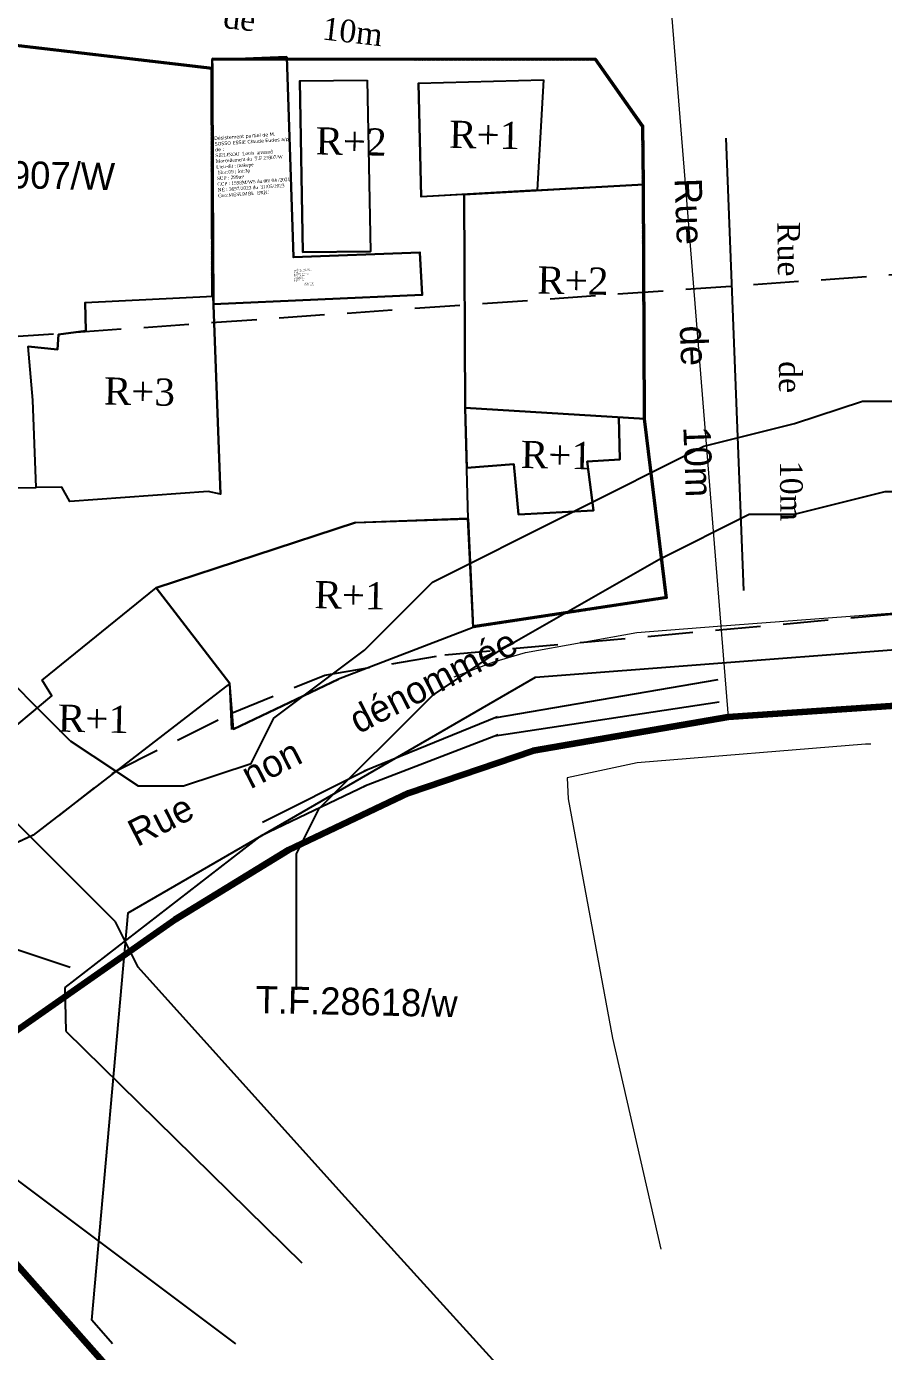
# Model space of a CAD drawing. Header units: millimetres. Extents: x 579832 to 917290, y 449831 to 1452191.
# Drawn here: x 582768.8 to 582863.4, y 451357.6 to 451503.8 of the extents above; entities that cross this region are included whole.
import ezdxf
from ezdxf.enums import TextEntityAlignment as Align

# ---------------------------------------------------------------- set-up
doc = ezdxf.new("R2010")
doc.units = ezdxf.units.MM
doc.header["$LTSCALE"] = 10
doc.linetypes.add('DASHED', pattern=[0.75, 0.5, -0.25])
for name, color, linetype in [('Cotation Linéaire', 255, 'Continuous'), ('Cotation Surface', 7, 'Continuous'), ('end maj 26 02 2021', 7, 'Continuous'), ('Murs', 7, 'Continuous'), ('TableauDePoints', 7, 'Continuous'), ('TRACKS', 3, 'Continuous'), ('VOIRIES_7M5', 7, 'Continuous')]:
    doc.layers.add(name, color=color, linetype=linetype)
for name, color, linetype, lineweight in [('drains_fossés', 120, 'Continuous', 20), ('MAJ APRES LE 13.01.2023', 222, 'Continuous', 30), ('Roads_main1', 10, 'Continuous', 100), ('Roads_others', 24, 'Continuous', 9)]:
    doc.layers.add(name, color=color, linetype=linetype, lineweight=lineweight)
doc.styles.add('STYLE3', font='tt0012m_.ttf', dxfattribs={"height": 13})
doc.styles.add('Times 5.0', font='times.ttf', dxfattribs={"width": 0.99, "height": 2.5})
pattern_1 = [(43.847339848, (-8963.06713, 11813.59448), (-0.069273928199, 0.072118810804), [])]

msp = doc.modelspace()

# ---------------------------------------------------------------- hatches: boundary and pattern name
at = {"layer": 'Murs'}
h = msp.add_hatch(dxfattribs=at)
h.set_pattern_fill('_U', color=256, scale=0.1, angle=43.8473, style=0, pattern_type=0)
h.set_pattern_definition(pattern_1)
h.paths.add_polyline_path([(582789.31, 451499.28), (582753.95, 451503.4), (582753.93, 451503.25), (582789.29, 451499.13)])
h = msp.add_hatch(dxfattribs=at)
h.set_pattern_fill('_U', color=256, scale=0.1, angle=43.8473, style=0, pattern_type=0)
h.set_pattern_definition(pattern_1)
h.paths.add_polyline_path([(582789.31, 451499.28), (582753.95, 451503.4), (582753.93, 451503.25), (582789.29, 451499.13)])
h = msp.add_hatch(dxfattribs=at)
h.set_pattern_fill('_U', color=256, scale=0.1, angle=43.8473, style=0, pattern_type=0)
h.set_pattern_definition(pattern_1)
h.paths.add_polyline_path([(582831.66, 451500.26), (582789.28, 451500.32), (582789.28, 451500.17), (582831.66, 451500.11)])
h = msp.add_hatch(dxfattribs=at)
h.set_pattern_fill('_U', color=256, scale=0.1, angle=43.8473, style=0, pattern_type=0)
h.set_pattern_definition(pattern_1)
h.paths.add_polyline_path([(582831.66, 451500.26), (582789.28, 451500.32), (582789.28, 451500.17), (582831.66, 451500.11)])
h = msp.add_hatch(dxfattribs=at)
h.set_pattern_fill('_U', color=256, scale=0.1, angle=43.8473, style=0, pattern_type=0)
h.set_pattern_definition(pattern_1)
h.paths.add_polyline_path([(582789.31, 451499.28), (582789.39, 451474.08), (582789.24, 451474.08), (582789.16, 451499.28)])
h = msp.add_hatch(dxfattribs=at)
h.set_pattern_fill('_U', color=256, scale=0.1, angle=43.8473, style=0, pattern_type=0)
h.set_pattern_definition(pattern_1)
h.paths.add_polyline_path([(582789.31, 451499.28), (582789.39, 451474.08), (582789.24, 451474.08), (582789.16, 451499.28)])
h = msp.add_hatch(dxfattribs=at)
h.set_pattern_fill('_U', color=256, scale=0.1, angle=43.8473, style=0, pattern_type=0)
h.set_pattern_definition(pattern_1)
h.paths.add_polyline_path([(582831.66, 451500.26), (582836.89, 451492.89), (582836.76, 451492.8), (582831.54, 451500.18)])
h = msp.add_hatch(dxfattribs=at)
h.set_pattern_fill('_U', color=256, scale=0.1, angle=43.8473, style=0, pattern_type=0)
h.set_pattern_definition(pattern_1)
h.paths.add_polyline_path([(582831.66, 451500.26), (582836.89, 451492.89), (582836.76, 451492.8), (582831.54, 451500.18)])
h = msp.add_hatch(dxfattribs=at)
h.set_pattern_fill('_U', color=256, scale=0.1, angle=43.8473, style=0, pattern_type=0)
h.set_pattern_definition(pattern_1)
h.paths.add_polyline_path([(582836.89, 451492.89), (582836.95, 451486.4), (582836.8, 451486.4), (582836.74, 451492.89)])
h = msp.add_hatch(dxfattribs=at)
h.set_pattern_fill('_U', color=256, scale=0.1, angle=43.8473, style=0, pattern_type=0)
h.set_pattern_definition(pattern_1)
h.paths.add_polyline_path([(582836.89, 451492.89), (582836.95, 451486.4), (582836.8, 451486.4), (582836.74, 451492.89)])
h = msp.add_hatch(dxfattribs=at)
h.set_pattern_fill('_U', color=256, scale=0.1, angle=43.8473, style=0, pattern_type=0)
h.set_pattern_definition(pattern_1)
h.paths.add_polyline_path([(582836.95, 451486.4), (582837.09, 451460.53), (582836.94, 451460.53), (582836.8, 451486.4)])
h = msp.add_hatch(dxfattribs=at)
h.set_pattern_fill('_U', color=256, scale=0.1, angle=43.8473, style=0, pattern_type=0)
h.set_pattern_definition(pattern_1)
h.paths.add_polyline_path([(582836.95, 451486.4), (582837.09, 451460.53), (582836.94, 451460.53), (582836.8, 451486.4)])
h = msp.add_hatch(dxfattribs=at)
h.set_pattern_fill('_U', color=256, scale=0.1, angle=43.8473, style=0, pattern_type=0)
h.set_pattern_definition(pattern_1)
h.paths.add_polyline_path([(582837.09, 451460.53), (582839.51, 451440.72), (582839.36, 451440.7), (582836.94, 451460.51)])
h = msp.add_hatch(dxfattribs=at)
h.set_pattern_fill('_U', color=256, scale=0.1, angle=43.8473, style=0, pattern_type=0)
h.set_pattern_definition(pattern_1)
h.paths.add_polyline_path([(582837.09, 451460.53), (582839.51, 451440.72), (582839.36, 451440.7), (582836.94, 451460.51)])
h = msp.add_hatch(dxfattribs=at)
h.set_pattern_fill('_U', color=256, scale=0.1, angle=43.8473, style=0, pattern_type=0)
h.set_pattern_definition(pattern_1)
h.paths.add_polyline_path([(582839.51, 451440.72), (582818.12, 451437.48), (582818.09, 451437.63), (582839.49, 451440.87)])
h = msp.add_hatch(dxfattribs=at)
h.set_pattern_fill('_U', color=256, scale=0.1, angle=43.8473, style=0, pattern_type=0)
h.set_pattern_definition(pattern_1)
h.paths.add_polyline_path([(582839.51, 451440.72), (582818.12, 451437.48), (582818.09, 451437.63), (582839.49, 451440.87)])

# ---------------------------------------------------------------- linework, layer by layer
for p, q in [((582789.29, 451499.13), (582753.93, 451503.25)), ((582789.29, 451499.13), (582753.93, 451503.25)), ((582789.31, 451499.28), (582753.95, 451503.4)), ((582789.31, 451499.28), (582753.95, 451503.4)), ((582831.66, 451500.26), (582789.28, 451500.32)), ((582789.28, 451500.32), (582789.31, 451499.28)), ((582831.66, 451500.26), (582789.28, 451500.32)), ((582789.28, 451500.32), (582789.31, 451499.28)), ((582831.66, 451500.11), (582789.28, 451500.17)), ((582831.66, 451500.11), (582789.28, 451500.17)), ((582831.54, 451500.18), (582836.76, 451492.8)), ((582831.54, 451500.18), (582836.76, 451492.8)), ((582831.66, 451500.26), (582836.89, 451492.89)), ((582831.66, 451500.26), (582836.89, 451492.89)), ((582798.96, 451497.83), (582806.42, 451497.9)), ((582798.96, 451497.83), (582806.42, 451497.9)), ((582798.96, 451497.83), (582799.32, 451478.93)), ((582798.96, 451497.83), (582799.32, 451478.93)), ((582806.42, 451497.9), (582806.78, 451479)), ((582806.42, 451497.9), (582806.78, 451479)), ((582812.09, 451497.59), (582825.89, 451497.95)), ((582812.09, 451497.59), (582825.89, 451497.95)), ((582825.89, 451497.95), (582825.17, 451485.75)), ((582825.89, 451497.95), (582825.17, 451485.75)), ((582836.74, 451492.89), (582836.8, 451486.4)), ((582836.74, 451492.89), (582836.8, 451486.4)), ((582836.89, 451492.89), (582836.95, 451486.4)), ((582836.89, 451492.89), (582836.95, 451486.4)), ((582836.8, 451486.4), (582836.94, 451460.53)), ((582836.8, 451486.4), (582836.94, 451460.53)), ((582836.95, 451486.4), (582837.09, 451460.53)), ((582836.95, 451486.4), (582837.09, 451460.53)), ((582836.95, 451486.4), (582837.09, 451460.53)), ((582836.95, 451486.4), (582837.09, 451460.53)), ((582817.11, 451485.3), (582817.23, 451461.72)), ((582817.11, 451485.3), (582817.23, 451461.72)), ((582799.32, 451478.93), (582806.78, 451479)), ((582799.32, 451478.93), (582806.78, 451479)), ((582790.22, 451452.21), (582789.39, 451474.08)), ((582790.22, 451452.21), (582789.39, 451474.08)), ((582769.49, 451462.57), (582768.96, 451468.51)), ((582769.49, 451462.57), (582768.96, 451468.51)), ((582769.86, 451452.94), (582769.49, 451462.57)), ((582769.86, 451452.94), (582769.49, 451462.57)), ((582836.94, 451460.51), (582839.36, 451440.7)), ((582836.94, 451460.51), (582839.36, 451440.7)), ((582837.09, 451460.53), (582839.51, 451440.72)), ((582837.09, 451460.53), (582839.51, 451440.72)), ((582772.68, 451452.98), (582769.86, 451452.94)), ((582772.68, 451452.98), (582769.86, 451452.94)), ((582773.56, 451451.4), (582772.68, 451452.98)), ((582773.56, 451451.4), (582772.68, 451452.98)), ((582788.83, 451452.49), (582773.56, 451451.4)), ((582788.83, 451452.49), (582773.56, 451451.4)), ((582790.22, 451452.21), (582788.83, 451452.49)), ((582790.22, 451452.21), (582788.83, 451452.49)), ((582818.12, 451437.48), (582817.53, 451449.55)), ((582818.12, 451437.48), (582817.53, 451449.55)), ((582770.51, 451431.68), (582783.11, 451441.86)), ((582770.51, 451431.68), (582783.11, 451441.86)), ((582783.11, 451441.86), (582791.23, 451431.31)), ((582783.11, 451441.86), (582791.23, 451431.31)), ((582839.49, 451440.87), (582818.09, 451437.63)), ((582839.49, 451440.87), (582818.09, 451437.63)), ((582839.51, 451440.72), (582818.12, 451437.48)), ((582839.51, 451440.72), (582818.12, 451437.48)), ((582818.12, 451437.48), (582803.26, 451431.79)), ((582818.12, 451437.48), (582803.26, 451431.79)), ((582771.58, 451429.93), (582770.51, 451431.68)), ((582771.58, 451429.93), (582770.51, 451431.68)), ((582845.14, 451431.72), (582820.42, 451427.46)), ((582845.14, 451431.72), (582820.42, 451427.46)), ((582791.23, 451431.31), (582769.53, 451414.55)), ((582791.23, 451431.31), (582769.53, 451414.55)), ((582791.45, 451426.22), (582791.23, 451431.31)), ((582791.45, 451426.22), (582791.23, 451431.31)), ((582763.44, 451423.16), (582771.58, 451429.93)), ((582763.44, 451423.16), (582771.58, 451429.93)), ((582845.3, 451429.24), (582820.49, 451425.48)), ((582845.3, 451429.24), (582820.49, 451425.48)), ((582820.82, 451427.63), (582806.08, 451421.64)), ((582820.82, 451427.63), (582806.08, 451421.64)), ((582820.89, 451425.64), (582806.04, 451419.95)), ((582820.89, 451425.64), (582806.04, 451419.95)), ((582769.53, 451414.55), (582763.86, 451411.94)), ((582769.53, 451414.55), (582763.86, 451411.94)), ((582794.7, 451414.53), (582773, 451397.76)), ((582794.7, 451414.53), (582773, 451397.76)), ((582773, 451397.76), (582773.11, 451392.94)), ((582773, 451397.76), (582773.11, 451392.94)), ((582773.11, 451392.94), (582799.2, 451367.36)), ((582773.11, 451392.94), (582799.2, 451367.36))]:
    msp.add_line(p, q)
at = {"color": 2, "lineweight": 30}
msp.add_line((582831.66, 451500.26), (582836.79, 451493.02), dxfattribs=at)
msp.add_line((582831.66, 451500.26), (582836.79, 451493.02), dxfattribs=at)
at = {"color": 5, "flags": 128}
msp.add_lwpolyline([(582797.54, 451500.5), (582798.27, 451478.37), (582812.23, 451478.89), (582812.49, 451474.2), (582789.43, 451473.19), (582789.28, 451500.17)], close=True, dxfattribs=at)
msp.add_lwpolyline([(582797.54, 451500.5), (582798.27, 451478.37), (582812.23, 451478.89), (582812.49, 451474.2), (582789.43, 451473.19), (582789.28, 451500.17)], close=True, dxfattribs=at)
at = {"flags": 128}
for points in [[(582789.16, 451499.28), (582789.24, 451474.08)], [(582789.16, 451499.28), (582789.24, 451474.08)], [(582789.31, 451499.28), (582789.39, 451474.08)], [(582789.31, 451499.28), (582789.39, 451474.08)], [(582812.09, 451497.59), (582812.37, 451485.04)], [(582812.09, 451497.59), (582812.37, 451485.04)], [(582846.01, 451491.5), (582847.97, 451441.58)], [(582846.01, 451491.5), (582847.97, 451441.58)], [(582836.95, 451486.4), (582812.37, 451485.04)], [(582836.95, 451486.4), (582812.37, 451485.04)], [(582775.27, 451473.37), (582789.39, 451474.08)], [(582775.27, 451473.37), (582789.39, 451474.08)], [(582775.27, 451473.37), (582775.35, 451470.23), (582772.33, 451469.85), (582772.2, 451468.17), (582768.96, 451468.51)], [(582775.27, 451473.37), (582775.35, 451470.23), (582772.33, 451469.85), (582772.2, 451468.17), (582768.96, 451468.51)], [(582817.23, 451461.72), (582837.09, 451460.53)], [(582817.23, 451461.72), (582817.41, 451455.13)], [(582817.57, 451449.49), (582817.23, 451461.72)], [(582817.23, 451461.72), (582837.09, 451460.53)], [(582817.23, 451461.72), (582837.09, 451460.53)], [(582817.23, 451461.72), (582837.09, 451460.53)], [(582817.23, 451461.72), (582817.41, 451455.13)], [(582817.57, 451449.49), (582817.23, 451461.72)], [(582817.23, 451461.72), (582837.09, 451460.53)], [(582817.23, 451461.72), (582837.09, 451460.53)], [(582834.32, 451456.05), (582834.19, 451460.7)], [(582834.32, 451456.05), (582834.19, 451460.7)], [(582817.41, 451455.13), (582822.62, 451455.53), (582823.12, 451449.96), (582831.42, 451450.41), (582830.7, 451455.81), (582834.32, 451456.05)], [(582817.41, 451455.13), (582822.62, 451455.53), (582823.12, 451449.96), (582831.42, 451450.41), (582830.7, 451455.81), (582834.32, 451456.05)], [(582823.54, 451455.61), (582823.54, 451455.61), (582823.54, 451455.61), (582823.54, 451455.61)], [(582823.54, 451455.61), (582823.54, 451455.61), (582823.54, 451455.61), (582823.54, 451455.61)], [(582764.44, 451452.91), (582769.86, 451452.94)], [(582764.44, 451452.91), (582769.86, 451452.94)], [(582805.11, 451449.08), (582817.53, 451449.55)], [(582805.11, 451449.08), (582817.53, 451449.55)], [(582805.11, 451449.08), (582783.11, 451441.86)], [(582805.11, 451449.08), (582783.11, 451441.86)], [(582687.45, 451436.63), (582791.87, 451358.41)], [(582687.45, 451436.63), (582791.87, 451358.41)], [(582791.63, 451426.25), (582803.26, 451431.79)], [(582791.63, 451426.25), (582803.26, 451431.79)], [(582794.85, 451415.99), (582806.37, 451421.77)], [(582794.85, 451415.99), (582806.37, 451421.77)], [(582794.7, 451414.53), (582806.33, 451420.07)], [(582794.7, 451414.53), (582806.33, 451420.07)]]:
    msp.add_lwpolyline(points, dxfattribs=at)
at = {"color": 7, "flags": 128}
for points in [[(582806.42, 451497.9), (582806.78, 451479), (582799.32, 451478.93), (582798.96, 451497.83), (582806.42, 451497.9)], [(582806.42, 451497.9), (582806.78, 451479), (582799.32, 451478.93), (582798.96, 451497.83), (582806.42, 451497.9)], [(582825.89, 451497.95), (582825.17, 451485.75), (582812.37, 451485.04), (582812.09, 451497.59), (582825.89, 451497.95)], [(582825.89, 451497.95), (582825.17, 451485.75), (582812.37, 451485.04), (582812.09, 451497.59), (582825.89, 451497.95)], [(582817.11, 451485.3), (582836.95, 451486.4), (582837.09, 451460.53), (582817.23, 451461.72), (582817.11, 451485.3)], [(582817.11, 451485.3), (582836.95, 451486.4), (582837.09, 451460.53), (582817.23, 451461.72), (582817.11, 451485.3)], [(582789.39, 451474.08), (582790.22, 451452.21), (582788.83, 451452.49), (582773.56, 451451.4), (582772.68, 451452.98), (582769.86, 451452.94), (582769.49, 451462.57), (582768.96, 451468.51), (582772.2, 451468.17), (582772.33, 451469.85), (582775.35, 451470.23), (582775.27, 451473.37), (582789.39, 451474.08)], [(582789.39, 451474.08), (582790.22, 451452.21), (582788.83, 451452.49), (582773.56, 451451.4), (582772.68, 451452.98), (582769.86, 451452.94), (582769.49, 451462.57), (582768.96, 451468.51), (582772.2, 451468.17), (582772.33, 451469.85), (582775.35, 451470.23), (582775.27, 451473.37), (582789.39, 451474.08)], [(582817.23, 451461.72), (582834.19, 451460.7), (582834.32, 451456.05), (582830.7, 451455.81), (582831.42, 451450.41), (582823.12, 451449.96), (582822.62, 451455.53), (582817.42, 451455.13), (582817.23, 451461.72)], [(582817.23, 451461.72), (582834.19, 451460.7), (582834.32, 451456.05), (582830.7, 451455.81), (582831.42, 451450.41), (582823.12, 451449.96), (582822.62, 451455.53), (582817.42, 451455.13), (582817.23, 451461.72)], [(582805.11, 451449.08), (582817.57, 451449.49), (582818.12, 451437.48), (582803.26, 451431.79), (582791.63, 451426.25), (582791.23, 451431.31), (582783.11, 451441.86), (582805.11, 451449.08)], [(582805.11, 451449.08), (582817.57, 451449.49), (582818.12, 451437.48), (582803.26, 451431.79), (582791.63, 451426.25), (582791.23, 451431.31), (582783.11, 451441.86), (582805.11, 451449.08)], [(582783.11, 451441.86), (582791.23, 451431.31), (582769.53, 451414.55), (582763.86, 451411.94), (582763.44, 451423.16), (582771.58, 451429.93), (582770.51, 451431.68), (582783.11, 451441.86)], [(582783.11, 451441.86), (582791.23, 451431.31), (582769.53, 451414.55), (582763.86, 451411.94), (582763.44, 451423.16), (582771.58, 451429.93), (582770.51, 451431.68), (582783.11, 451441.86)]]:
    msp.add_lwpolyline(points, close=True, dxfattribs=at)
at = {"flags": 128}
msp.add_lwpolyline([(582834.19, 451460.7), (582834.31, 451456.05), (582830.7, 451455.81), (582831.42, 451450.41), (582823.12, 451449.96), (582822.62, 451455.53), (582817.42, 451455.13), (582817.23, 451461.72)], close=True, dxfattribs=at)
msp.add_lwpolyline([(582834.19, 451460.7), (582834.31, 451456.05), (582830.7, 451455.81), (582831.42, 451450.41), (582823.12, 451449.96), (582822.62, 451455.53), (582817.42, 451455.13), (582817.23, 451461.72)], close=True, dxfattribs=at)
at = {"color": 7, "start_tangent": (-0.926082, 0.377321)}
msp.add_spline([(583557.66, 451862.83), (583505.31, 451833.89), (583395.95, 451826.22), (583268.75, 451825.46), (583255.02, 451823.47), (583225.69, 451797.96), (583176.33, 451769.14), (583135.53, 451733.73), (583020.52, 451647.21), (583013.36, 451642.64), (582927.16, 451581.29), (582848.14, 451564.53), (582742.55, 451535.93), (582737.22, 451534.15), (582651.6, 451456.74), (582638.85, 451458.5)], degree=3, dxfattribs=at)
msp.add_spline([(583557.66, 451862.83), (583505.31, 451833.89), (583395.95, 451826.22), (583268.75, 451825.46), (583255.02, 451823.47), (583225.69, 451797.96), (583176.33, 451769.14), (583135.53, 451733.73), (583020.52, 451647.21), (583013.36, 451642.64), (582927.16, 451581.29), (582848.14, 451564.53), (582742.55, 451535.93), (582737.22, 451534.15), (582651.6, 451456.74), (582638.85, 451458.5)], degree=3, dxfattribs=at)
at = {"layer": 'drains_fossés'}
for points in [[(582816.01, 451432.04), (582820.41, 451433.7), (582823.88, 451434.72), (582836.21, 451436.92), (582845.11, 451437.64), (582871.98, 451439.64), (582895.92, 451441.03), (582905.13, 451441.67)], [(582816.01, 451432.04), (582820.41, 451433.7), (582823.88, 451434.72), (582836.21, 451436.92), (582845.11, 451437.64), (582871.98, 451439.64), (582895.92, 451441.03), (582905.13, 451441.67)], [(582862.02, 451424.62), (582861.43, 451424.6), (582836.23, 451422.56), (582828.49, 451420.9), (582828.59, 451418.57), (582833.51, 451392.16), (582838.83, 451368.86)], [(582862.02, 451424.62), (582861.43, 451424.6), (582836.23, 451422.56), (582828.49, 451420.9), (582828.59, 451418.57), (582833.51, 451392.16), (582838.83, 451368.86)]]:
    msp.add_lwpolyline(points, dxfattribs=at)
at = {"layer": 'end maj 26 02 2021', "flags": 128}
for points in [[(582773.61, 451424.99), (582781.11, 451419.99), (582786.11, 451419.99), (582793.61, 451422.49), (582796.11, 451427.49), (582806.11, 451434.99), (582813.61, 451442.49), (582828.61, 451449.99), (582843.61, 451457.49), (582853.61, 451459.99), (582861.11, 451462.49), (582873.61, 451462.49), (582901.11, 451464.99), (582913.61, 451464.99), (582946.11, 451467.49), (582976.11, 451469.99), (583006.11, 451469.99), (583026.11, 451469.99)], [(582773.61, 451424.99), (582781.11, 451419.99), (582786.11, 451419.99), (582793.61, 451422.49), (582796.11, 451427.49), (582806.11, 451434.99), (582813.61, 451442.49), (582828.61, 451449.99), (582843.61, 451457.49), (582853.61, 451459.99), (582861.11, 451462.49), (582873.61, 451462.49), (582901.11, 451464.99), (582913.61, 451464.99), (582946.11, 451467.49), (582976.11, 451469.99), (583006.11, 451469.99), (583026.11, 451469.99)], [(582773.61, 451424.99), (582781.11, 451419.99), (582786.11, 451419.99), (582793.61, 451422.49), (582796.11, 451427.49), (582806.11, 451434.99), (582813.61, 451442.49), (582828.61, 451449.99), (582843.61, 451457.49), (582853.61, 451459.99), (582861.11, 451462.49), (582873.61, 451462.49), (582901.11, 451464.99), (582913.61, 451464.99), (582946.11, 451467.49), (582976.11, 451469.99), (583006.11, 451469.99), (583026.11, 451469.99)], [(582773.61, 451424.99), (582781.11, 451419.99), (582786.11, 451419.99), (582793.61, 451422.49), (582796.11, 451427.49), (582806.11, 451434.99), (582813.61, 451442.49), (582828.61, 451449.99), (582843.61, 451457.49), (582853.61, 451459.99), (582861.11, 451462.49), (582873.61, 451462.49), (582901.11, 451464.99), (582913.61, 451464.99), (582946.11, 451467.49), (582976.11, 451469.99), (583006.11, 451469.99), (583026.11, 451469.99)], [(582706.11, 451462.49), (582703.61, 451457.49), (582703.61, 451452.49), (582706.11, 451449.99), (582708.61, 451442.49), (582721.11, 451432.49), (582731.11, 451424.99), (582736.11, 451417.49), (582743.61, 451409.99), (582748.61, 451407.49), (582758.61, 451404.99), (582766.11, 451402.49), (582773.61, 451399.99)], [(582706.11, 451462.49), (582703.61, 451457.49), (582703.61, 451452.49), (582706.11, 451449.99), (582708.61, 451442.49), (582721.11, 451432.49), (582731.11, 451424.99), (582736.11, 451417.49), (582743.61, 451409.99), (582748.61, 451407.49), (582758.61, 451404.99), (582766.11, 451402.49), (582773.61, 451399.99)], [(582706.11, 451462.49), (582703.61, 451457.49), (582703.61, 451452.49), (582706.11, 451449.99), (582708.61, 451442.49), (582721.11, 451432.49), (582731.11, 451424.99), (582736.11, 451417.49), (582743.61, 451409.99), (582748.61, 451407.49), (582758.61, 451404.99), (582766.11, 451402.49), (582773.61, 451399.99)], [(582706.11, 451462.49), (582703.61, 451457.49), (582703.61, 451452.49), (582706.11, 451449.99), (582708.61, 451442.49), (582721.11, 451432.49), (582731.11, 451424.99), (582736.11, 451417.49), (582743.61, 451409.99), (582748.61, 451407.49), (582758.61, 451404.99), (582766.11, 451402.49), (582773.61, 451399.99)], [(582778.61, 451404.99), (582756.11, 451427.49), (582733.61, 451444.99), (582726.11, 451449.99), (582718.61, 451454.99), (582711.11, 451459.99), (582706.11, 451462.49)], [(582778.61, 451404.99), (582756.11, 451427.49), (582733.61, 451444.99), (582726.11, 451449.99), (582718.61, 451454.99), (582711.11, 451459.99), (582706.11, 451462.49)], [(582778.61, 451404.99), (582756.11, 451427.49), (582733.61, 451444.99), (582726.11, 451449.99), (582718.61, 451454.99), (582711.11, 451459.99), (582706.11, 451462.49)], [(582778.61, 451404.99), (582756.11, 451427.49), (582733.61, 451444.99), (582726.11, 451449.99), (582718.61, 451454.99), (582711.11, 451459.99), (582706.11, 451462.49)], [(582798.61, 451397.49), (582798.61, 451404.99), (582798.61, 451412.49), (582801.11, 451417.49), (582813.61, 451429.99), (582821.11, 451434.99), (582838.61, 451444.99), (582848.61, 451449.99), (582853.61, 451449.99), (582863.61, 451452.49), (582873.61, 451452.49), (582901.11, 451454.99), (582916.11, 451454.99), (582946.11, 451457.49), (582976.11, 451459.99), (583006.11, 451459.99), (583026.11, 451462.49)], [(582798.61, 451397.49), (582798.61, 451404.99), (582798.61, 451412.49), (582801.11, 451417.49), (582813.61, 451429.99), (582821.11, 451434.99), (582838.61, 451444.99), (582848.61, 451449.99), (582853.61, 451449.99), (582863.61, 451452.49), (582873.61, 451452.49), (582901.11, 451454.99), (582916.11, 451454.99), (582946.11, 451457.49), (582976.11, 451459.99), (583006.11, 451459.99), (583026.11, 451462.49)], [(582798.61, 451397.49), (582798.61, 451404.99), (582798.61, 451412.49), (582801.11, 451417.49), (582813.61, 451429.99), (582821.11, 451434.99), (582838.61, 451444.99), (582848.61, 451449.99), (582853.61, 451449.99), (582863.61, 451452.49), (582873.61, 451452.49), (582901.11, 451454.99), (582916.11, 451454.99), (582946.11, 451457.49), (582976.11, 451459.99), (583006.11, 451459.99), (583026.11, 451462.49)], [(582798.61, 451397.49), (582798.61, 451404.99), (582798.61, 451412.49), (582801.11, 451417.49), (582813.61, 451429.99), (582821.11, 451434.99), (582838.61, 451444.99), (582848.61, 451449.99), (582853.61, 451449.99), (582863.61, 451452.49), (582873.61, 451452.49), (582901.11, 451454.99), (582916.11, 451454.99), (582946.11, 451457.49), (582976.11, 451459.99), (583006.11, 451459.99), (583026.11, 451462.49)], [(582773.61, 451424.99), (582763.61, 451434.99), (582741.11, 451452.49), (582731.11, 451459.99)], [(582773.61, 451424.99), (582763.61, 451434.99), (582741.11, 451452.49), (582731.11, 451459.99)], [(582773.61, 451424.99), (582763.61, 451434.99), (582741.11, 451452.49), (582731.11, 451459.99)], [(582773.61, 451424.99), (582763.61, 451434.99), (582741.11, 451452.49), (582731.11, 451459.99)], [(582781.11, 451399.99), (582778.61, 451404.99)], [(582781.11, 451399.99), (582778.61, 451404.99)], [(582781.11, 451399.99), (582778.61, 451404.99)], [(582781.11, 451399.99), (582778.61, 451404.99)], [(582803.61, 451374.99), (582781.11, 451399.99)], [(582803.61, 451374.99), (582781.11, 451399.99)], [(582803.61, 451374.99), (582781.11, 451399.99)], [(582803.61, 451374.99), (582781.11, 451399.99)], [(582856.11, 451317.49), (582851.11, 451322.49), (582846.11, 451327.49), (582841.11, 451332.49), (582838.61, 451337.49), (582833.61, 451342.49), (582828.61, 451347.49), (582803.61, 451374.99)], [(582856.11, 451317.49), (582851.11, 451322.49), (582846.11, 451327.49), (582841.11, 451332.49), (582838.61, 451337.49), (582833.61, 451342.49), (582828.61, 451347.49), (582803.61, 451374.99)], [(582856.11, 451317.49), (582851.11, 451322.49), (582846.11, 451327.49), (582841.11, 451332.49), (582838.61, 451337.49), (582833.61, 451342.49), (582828.61, 451347.49), (582803.61, 451374.99)], [(582856.11, 451317.49), (582851.11, 451322.49), (582846.11, 451327.49), (582841.11, 451332.49), (582838.61, 451337.49), (582833.61, 451342.49), (582828.61, 451347.49), (582803.61, 451374.99)]]:
    msp.add_lwpolyline(points, dxfattribs=at)
at = {"layer": 'MAJ APRES LE 13.01.2023', "flags": 128}
msp.add_lwpolyline([(582797.54, 451500.5), (582798.27, 451478.37), (582812.23, 451478.89), (582812.49, 451474.2), (582789.43, 451473.19), (582789.28, 451500.17)], close=True, dxfattribs=at)
msp.add_lwpolyline([(582797.54, 451500.5), (582798.27, 451478.37), (582812.23, 451478.89), (582812.49, 451474.2), (582789.43, 451473.19), (582789.28, 451500.17)], close=True, dxfattribs=at)
at = {"layer": 'Roads_main1'}
for points in [[(582936.94, 451177.98), (582921.6, 451196.06), (582835.79, 451291.25), (582795.94, 451335.25), (582753.54, 451383.09), (582733.95, 451400.56), (582718.59, 451414.84), (582698.95, 451429.37), (582661.75, 451449.54), (582635.51, 451460.1), (582608.76, 451469.88), (582597.82, 451473.34), (582584.7, 451477.04)], [(582936.94, 451177.98), (582921.6, 451196.06), (582835.79, 451291.25), (582795.94, 451335.25), (582753.54, 451383.09), (582733.95, 451400.56), (582718.59, 451414.84), (582698.95, 451429.37), (582661.75, 451449.54), (582635.51, 451460.1), (582608.76, 451469.88), (582597.82, 451473.34), (582584.7, 451477.04)], [(583008.01, 451438.5), (582846.28, 451427.58), (582824.74, 451423.86), (582810.97, 451419.19), (582797.73, 451412.89), (582785.16, 451405.2), (582753.54, 451383.09)], [(583008.01, 451438.5), (582846.28, 451427.58), (582824.74, 451423.86), (582810.97, 451419.19), (582797.73, 451412.89), (582785.16, 451405.2), (582753.54, 451383.09)]]:
    msp.add_lwpolyline(points, dxfattribs=at)
at = {"layer": 'Roads_others'}
msp.add_line((582837.29, 451539.07), (582846.28, 451427.58), dxfattribs=at)
msp.add_line((582837.29, 451539.07), (582846.28, 451427.58), dxfattribs=at)
at = {"layer": 'TRACKS'}
msp.add_polyline3d([(582778.28, 451358.41, 16.06), (582776, 451361, 16), (582780, 451406, 16), (582825, 451432, 17.92), (582942, 451441, 19.36), (583019, 451446, 18.88), (583052, 451464, 21.77), (583112, 451522, 25.61), (583151, 451560, 28.98), (583192, 451599, 32.34), (583268, 451670, 30.42), (583335, 451729, 30.9), (583374, 451746, 30.9), (583441, 451742, 34.74), (583515, 451738, 33.78), (583560, 451718, 34.26), (583574, 451705, 35.23), (583607, 451692, 36.19), (583661, 451688, 35.71), (583666, 451690, 35.71), (583659, 451706, 35.23), (583641, 451729, 33.3), (583618, 451755, 31.86), (583616.41, 451756.7, 31.71)], dxfattribs=at)
msp.add_polyline3d([(582778.28, 451358.41, 16.06), (582776, 451361, 16), (582780, 451406, 16), (582825, 451432, 17.92), (582942, 451441, 19.36), (583019, 451446, 18.88), (583052, 451464, 21.77), (583112, 451522, 25.61), (583151, 451560, 28.98), (583192, 451599, 32.34), (583268, 451670, 30.42), (583335, 451729, 30.9), (583374, 451746, 30.9), (583441, 451742, 34.74), (583515, 451738, 33.78), (583560, 451718, 34.26), (583574, 451705, 35.23), (583607, 451692, 36.19), (583661, 451688, 35.71), (583666, 451690, 35.71), (583659, 451706, 35.23), (583641, 451729, 33.3), (583618, 451755, 31.86), (583616.41, 451756.7, 31.71)], dxfattribs=at)
at = {"layer": 'VOIRIES_7M5', "linetype": 'DASHED'}
msp.add_lwpolyline([(583550.54, 451859.64), (583559.62, 451812.65), (583621.69, 451770.76), (583594.62, 451698.71), (583544.17, 451750.91), (583338.33, 451759.16), (583101.7, 451540.77), (583085.42, 451558.42), (583011.17, 451486.72), (582756.2, 451468.79), (582727.16, 451494.24), (582746.11, 451525.27), (582927.03, 451569.88), (583260.62, 451811.15), (583480.62, 451812.52)], close=True, dxfattribs=at)
msp.add_lwpolyline([(583550.54, 451859.64), (583559.62, 451812.65), (583621.69, 451770.76), (583594.62, 451698.71), (583544.17, 451750.91), (583338.33, 451759.16), (583101.7, 451540.77), (583085.42, 451558.42), (583011.17, 451486.72), (582756.2, 451468.79), (582727.16, 451494.24), (582746.11, 451525.27), (582927.03, 451569.88), (583260.62, 451811.15), (583480.62, 451812.52)], close=True, dxfattribs=at)
msp.add_lwpolyline([(582772.36, 451416.68), (582778.75, 451421.71), (582791.41, 451428.03), (582801.75, 451432.22), (582815, 451434.47), (582921.87, 451444.2), (583000.36, 451450.35), (583022.09, 451460.12), (583035.56, 451470.37), (583046.24, 451480.91), (583069.52, 451503.37), (583327.83, 451743.67), (583336.06, 451751.45), (583342.09, 451756.07), (583347.84, 451758.29), (583355.97, 451757.68), (583522.81, 451745.7), (583533.97, 451743.78), (583541.66, 451738.22), (583551.82, 451727.67), (583563.61, 451715.07), (583572.02, 451705.88)], dxfattribs=at)
msp.add_lwpolyline([(582772.36, 451416.68), (582778.75, 451421.71), (582791.41, 451428.03), (582801.75, 451432.22), (582815, 451434.47), (582921.87, 451444.2), (583000.36, 451450.35), (583022.09, 451460.12), (583035.56, 451470.37), (583046.24, 451480.91), (583069.52, 451503.37), (583327.83, 451743.67), (583336.06, 451751.45), (583342.09, 451756.07), (583347.84, 451758.29), (583355.97, 451757.68), (583522.81, 451745.7), (583533.97, 451743.78), (583541.66, 451738.22), (583551.82, 451727.67), (583563.61, 451715.07), (583572.02, 451705.88)], dxfattribs=at)
msp.add_lwpolyline([(582772.36, 451416.68), (582778.75, 451421.71), (582791.41, 451428.03), (582801.75, 451432.22), (582815, 451434.47), (582921.87, 451444.2), (583000.36, 451450.35), (583022.09, 451460.12), (583035.56, 451470.37), (583046.24, 451480.91), (583069.52, 451503.37), (583327.83, 451743.67), (583336.06, 451751.45), (583342.09, 451756.07), (583347.84, 451758.29), (583355.97, 451757.68), (583522.81, 451745.7), (583533.97, 451743.78), (583541.66, 451738.22), (583551.82, 451727.67), (583563.61, 451715.07), (583572.02, 451705.88)], dxfattribs=at)
msp.add_lwpolyline([(582772.36, 451416.68), (582778.75, 451421.71), (582791.41, 451428.03), (582801.75, 451432.22), (582815, 451434.47), (582921.87, 451444.2), (583000.36, 451450.35), (583022.09, 451460.12), (583035.56, 451470.37), (583046.24, 451480.91), (583069.52, 451503.37), (583327.83, 451743.67), (583336.06, 451751.45), (583342.09, 451756.07), (583347.84, 451758.29), (583355.97, 451757.68), (583522.81, 451745.7), (583533.97, 451743.78), (583541.66, 451738.22), (583551.82, 451727.67), (583563.61, 451715.07), (583572.02, 451705.88)], dxfattribs=at)

# ---------------------------------------------------------------- texts
at = {"insert": (582798.3, 451477.08), "char_height": 0.1047, "width": 2.1144, "attachment_point": 1, "rotation": 1.2093}
msp.add_mtext('{\\fVerdana|b0|i0|c0|p34;\\C1;Désistement partiel de M. SOSSO ESSIE Claude Eudes a/p de :\\P\\C256;SIELINOU Louis Arnaud\\P\\C1;Morcellement du T.Fn%%D25907/W\\P\\C256;Lieu-dit:Makepe\\PBloc:09; Lot:3p\\C1;\\P\\C256;SUP: 299 m²\\PCCP:1598M/W5 du 06.04.2022\\PNE:9123 /2022 du 21.04.2022\\P\\C1;Géo : MESUMBE SONE Eric}', dxfattribs=at)
msp.add_mtext('{\\fVerdana|b0|i0|c0|p34;\\C1;Désistement partiel de M. SOSSO ESSIE Claude Eudes a/p de :\\P\\C256;SIELINOU Louis Arnaud\\P\\C1;Morcellement du T.Fn%%D25907/W\\P\\C256;Lieu-dit:Makepe\\PBloc:09; Lot:3p\\C1;\\P\\C256;SUP: 299 m²\\PCCP:1598M/W5 du 06.04.2022\\PNE:9123 /2022 du 21.04.2022\\P\\C1;Géo : MESUMBE SONE Eric}', dxfattribs=at)
at = {"layer": 'Cotation Linéaire', "style": 'Times 5.0', "width": 0.99}
for rotation, p in [(353.3637, (582791.56, 451503.56)), (353.3637, (582791.56, 451503.56)), (270.5988, (582851.88, 451465.74)), (270.5988, (582851.88, 451465.74))]:
    msp.add_text('Rue          de        10m', height=2.5, rotation=rotation, dxfattribs=at).set_placement(p, align=Align.CENTER)
at = {"layer": 'Cotation Linéaire', "color": 7, "char_height": 3, "width": 58.0199, "attachment_point": 1, "style": 'STYLE3'}
for s, insert, rotation in [('Rue        de      10m', (582843.36, 451487.15), 272.0142), ('Rue        de      10m', (582843.36, 451487.15), 272.0142), ('Rue      non      dénommée', (582779.64, 451415.9), 27.0303), ('Rue      non      dénommée', (582779.64, 451415.9), 27.0303)]:
    msp.add_mtext(s, dxfattribs=dict(at, insert=insert, rotation=rotation))
at = {"layer": 'Cotation Surface', "color": 0, "lineweight": 13, "char_height": 3, "width": 29.8746, "attachment_point": 1, "rotation": 358.8473, "style": 'STYLE3'}
for s, insert in [('{\\fTimes New Roman|b0|i0|c0|p18;R+1}', (582815.5, 451493.45)), ('{\\fTimes New Roman|b0|i0|c0|p18;R+1}', (582815.5, 451493.45)), ('{\\fTimes New Roman|b0|i0|c0|p18;R+2}', (582800.75, 451492.72)), ('{\\fTimes New Roman|b0|i0|c0|p18;R+2}', (582800.75, 451492.72)), ('{\\fTimes New Roman|b0|i0|c0|p18;R+2}', (582825.24, 451477.36)), ('{\\fTimes New Roman|b0|i0|c0|p18;R+2}', (582825.24, 451477.36)), ('{\\fTimes New Roman|b0|i0|c0|p18;R+3}', (582777.37, 451465.11)), ('{\\fTimes New Roman|b0|i0|c0|p18;R+3}', (582777.37, 451465.11)), ('{\\fTimes New Roman|b0|i0|c0|p18;R+1}', (582823.42, 451458.1)), ('{\\fTimes New Roman|b0|i0|c0|p18;R+1}', (582823.42, 451458.1)), ('{\\fTimes New Roman|b0|i0|c0|p18;R+1}', (582800.62, 451442.63)), ('{\\fTimes New Roman|b0|i0|c0|p18;R+1}', (582800.62, 451442.63)), ('{\\fTimes New Roman|b0|i0|c0|p18;R+1}', (582772.28, 451428.99)), ('{\\fTimes New Roman|b0|i0|c0|p18;R+1}', (582772.28, 451428.99))]:
    msp.add_mtext(s, dxfattribs=dict(at, insert=insert))
at = {"layer": 'MAJ APRES LE 13.01.2023', "insert": (582789.5, 451491.69), "char_height": 0.3812, "width": 8.1613, "attachment_point": 1, "rotation": 3.9183}
msp.add_mtext('{\\fVerdana|b0|i0|c0|p34;\\C1;Désistement partiel de M. SOSSO ESSIE Claude Eudes a/p de :\\P\\A1;\\fTimes New Roman|b0|i0|c186|p18;\\C3;SIELINOU  Louis  armand  \\C1;  Morcellement du  T.F 25907/W\\P\\C256;Lieu-dit : makepe\\P bloc:09 ; lot:3p\\PSUP : 299m²\\PCCP : 1598M/W5 du 06/ 04 /2021 \\PNE : 5697/2023 du  31/05/2023\\P\\C1;Geo:MESUMBE  ERIC}', dxfattribs=at)
msp.add_mtext('{\\fVerdana|b0|i0|c0|p34;\\C1;Désistement partiel de M. SOSSO ESSIE Claude Eudes a/p de :\\P\\A1;\\fTimes New Roman|b0|i0|c186|p18;\\C3;SIELINOU  Louis  armand  \\C1;  Morcellement du  T.F 25907/W\\P\\C256;Lieu-dit : makepe\\P bloc:09 ; lot:3p\\PSUP : 299m²\\PCCP : 1598M/W5 du 06/ 04 /2021 \\PNE : 5697/2023 du  31/05/2023\\P\\C1;Geo:MESUMBE  ERIC}', dxfattribs=at)
at = {"layer": 'TableauDePoints', "color": 0, "lineweight": 13, "style": 'STYLE3'}
msp.add_text('T.F:25907/W', height=3, rotation=358.8473, dxfattribs=at).set_placement((582766.96, 451487.49), align=Align.MIDDLE_CENTER)
msp.add_text('T.F:25907/W', height=3, rotation=358.8473, dxfattribs=at).set_placement((582766.96, 451487.49), align=Align.MIDDLE_CENTER)
msp.add_text('T.F.28618/w', height=3, rotation=358.8473, dxfattribs=at).set_placement((582794.07, 451394.92))
msp.add_text('T.F.28618/w', height=3, rotation=358.8473, dxfattribs=at).set_placement((582794.07, 451394.92))

doc.saveas('drawing.dxf')
